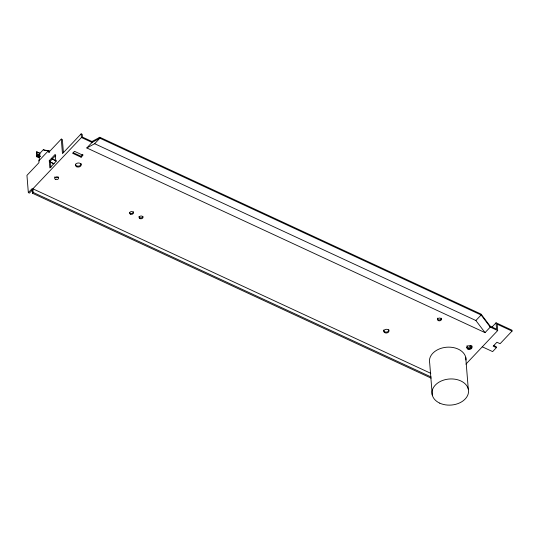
<?xml version="1.0" encoding="UTF-8"?>
<svg xmlns="http://www.w3.org/2000/svg" width="539" height="539" viewBox="0 0 539 539"><rect width="100%" height="100%" fill="white"/><g stroke="black" fill="none" stroke-linecap="round" stroke-linejoin="round"><path stroke-width="0.81" d="M32.603 189.741L29.402 193.124L28.338 192.632L26.95 175.37L38.896 162.744L39.771 153.44L43.504 149.498L44.602 150.442L46.239 150.684M39.374 157.071L37.083 156.014L36.753 151.924L39.879 153.265M37.083 156.014L36.827 151.843M36.578 156.681L37.326 155.892L37.252 154.983L36.504 155.771L36.578 156.681L38.7 157.664L39.819 156.478M38.316 155.475L39.805 153.898M38.997 155.677L38.983 154.504L38.997 155.677L40.344 156.297M38.882 155.859L39.879 154.808M38.754 160.925L48.456 150.664L49.521 151.156L49.622 152.369M63.4 152.476L62.362 139.561L61.298 139.069L48.604 152.483L48.456 150.664L43.538 149.95L43.504 149.498M49.265 160.656L55.241 154.343L55.82 161.612L49.851 167.925L49.265 160.656L50.322 161.148L50.848 167.609M50.322 161.148L55.76 155.414M482.23 346.779L492.633 351.61L496.365 347.662L493.185 346.186L496.918 342.238L500.104 343.714L512.05 331.087L511.976 330.178L496.048 322.794L496.56 329.154L490.187 326.196L481.037 314.082L99.816 137.283L91.974 141.521L82.42 137.088L82.197 134.359L81.14 133.867L62.47 153.602L61.298 139.069M28.338 192.632L32.07 188.684L32.441 193.225L431.133 378.129M32.441 193.225L33.182 192.436L32.892 188.805L81.429 137.506L81.14 133.867M490.187 326.196L490.261 327.106L485.033 332.63L86.819 147.956L92.048 142.431L99.89 138.193L481.111 314.992L490.261 327.106L497.692 330.548L465.912 364.142M81.106 157.226L82.972 155.252L74.476 151.311L72.61 153.285L81.106 157.226L81.032 156.317L82.898 154.343M98.725 138.429L99.816 137.283M86.819 147.956L94.662 143.718L99.89 138.193M94.662 143.718L475.883 320.516L481.111 314.992M467.94 348.558L470.742 345.6M469.004 349.05L471.8 346.092M491.48 327.618L496.048 322.794M47.883 150.92L49.521 151.156M512.05 331.087L497.18 324.195L497.692 330.548M81.429 137.506L92.048 142.431L91.974 141.521M493.744 345.573L496.298 346.752L496.365 347.662M73.243 152.705L81.032 156.317M52.101 158.931L55.921 160.703M36.753 151.924L39.805 153.339M52.027 159.005L56.608 161.134M39.071 155.596L40.418 156.222M37.157 155.933L39.448 156.997M50.14 161.956L53.961 163.728M50.066 162.03L53.887 163.802M32.892 188.805L430.823 373.352M33.182 192.436L431.119 376.983M475.883 320.516L485.033 332.63M465.723 357.283L468.283 389.077M432.251 394.993L429.698 363.198A18.313 13.064 -4.6 0 1 446.474 347.237A18.313 13.064 -4.6 0 1 465.986 360.005M81.032 163.56A2.863 2.041 -4.6 0 1 78.485 166.133A2.863 2.041 -4.6 0 1 75.393 164.125M142.923 216.53A1.947 1.388 -4.6 0 1 140.814 217.877A1.947 1.388 -4.6 0 1 139.049 216.435M133.335 211.706A1.947 1.388 -4.6 0 1 132.055 213.343A1.947 1.388 -4.6 0 1 129.683 212.737M471.921 346.685A2.601 1.853 -4.6 0 1 469.449 348.47A2.601 1.853 -4.6 0 1 466.781 347.035M466.902 346.072A2.601 1.853 -4.6 0 1 467.212 345.634M471.692 345.742A2.601 1.853 -4.6 0 1 471.894 346.2M58.246 176.96A1.947 1.388 -4.6 0 1 56.379 177.816A1.947 1.388 -4.6 0 1 54.655 176.954M441.3 318.219A1.947 1.388 -4.6 0 1 439.211 319.923A1.947 1.388 -4.6 0 1 437.553 318.125M388.747 329.558A2.601 1.853 -4.6 0 1 386.443 332.091A2.601 1.853 -4.6 0 1 383.741 329.969M439.75 403.152A18.313 13.064 -4.6 0 0 468.479 392.48A18.313 13.064 -4.6 0 0 442.573 380.467A18.313 13.064 -4.6 0 0 439.75 403.152M76.781 166.8A2.863 2.041 -4.6 0 0 81.173 164.995A2.863 2.041 -4.6 0 0 77.003 163.256A2.863 2.041 -4.6 0 0 76.781 166.8M139.938 218.578A1.947 1.388 -4.6 0 0 142.997 217.439A1.947 1.388 -4.6 0 0 140.241 216.159A1.947 1.388 -4.6 0 0 139.938 218.578M467.919 349.104A2.601 1.853 -4.6 0 0 471.996 347.588A2.601 1.853 -4.6 0 0 468.317 345.883A2.601 1.853 -4.6 0 0 467.919 349.104M438.335 320.624A1.947 1.388 -4.6 0 0 441.394 319.486A1.947 1.388 -4.6 0 0 438.638 318.205A1.947 1.388 -4.6 0 0 438.335 320.624M384.637 332.61A2.601 1.853 -4.6 0 0 388.902 331.424A2.601 1.853 -4.6 0 0 385.533 329.423A2.601 1.853 -4.6 0 0 384.637 332.61M55.369 179.346A1.947 1.388 -4.6 0 0 58.549 178.422A1.947 1.388 -4.6 0 0 55.995 176.947A1.947 1.388 -4.6 0 0 55.369 179.346M130.418 214.158A1.947 1.388 -4.6 0 0 133.443 212.972A1.947 1.388 -4.6 0 0 130.64 211.746A1.947 1.388 -4.6 0 0 130.418 214.158"/></g></svg>
